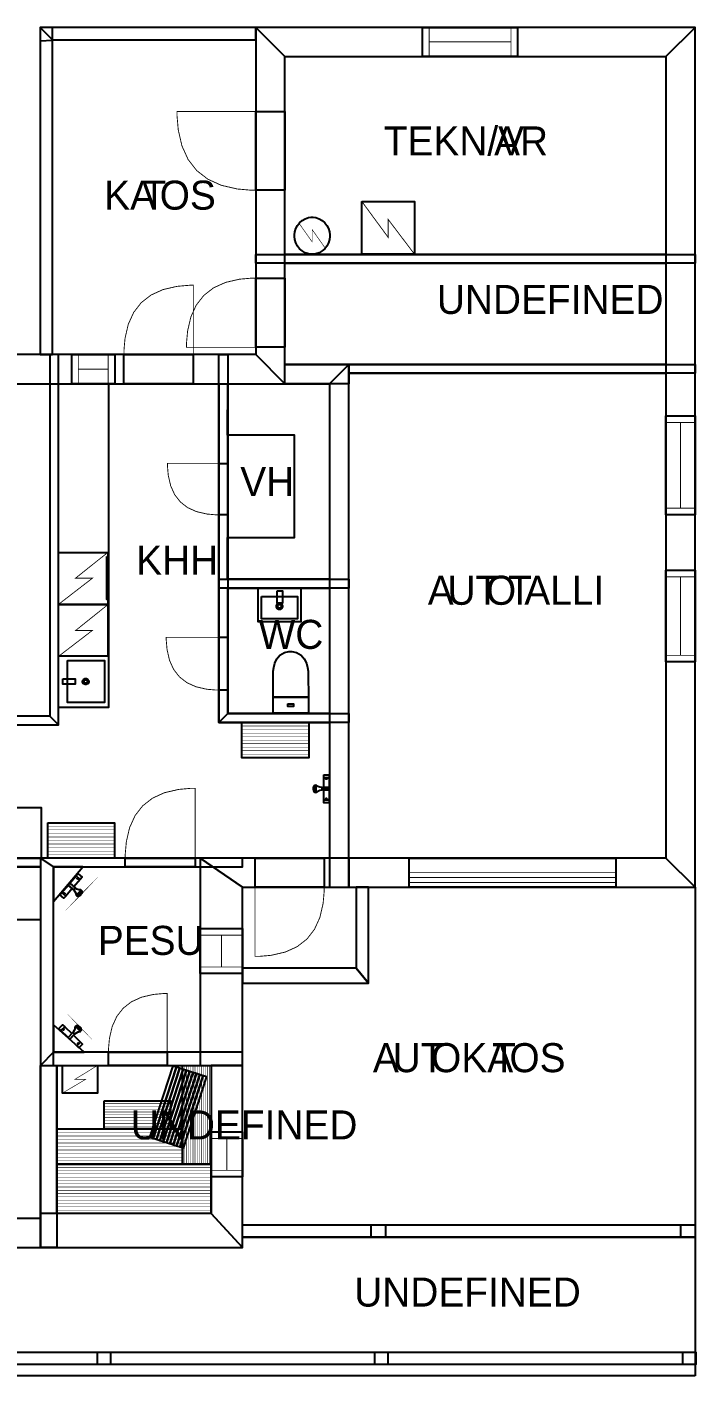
# Model space of a CAD drawing. Extents: x 0.7 to 22.1, y 0 to 16.
# Drawn here: x 14.17 to 22.09, y 0.01 to 15.98 of the extents above; entities that cross this region are included whole.
import ezdxf

# ---------------------------------------------------------------- set-up
doc = ezdxf.new("R2010")
doc.units = 0
doc.layers.get('0').update_dxf_attribs({"linetype": 'CONTINUOUS'})

msp = doc.modelspace()

# ---------------------------------------------------------------- linework, layer by layer
at = {"color": 0}
for points, const_width in [([(16.8753, 15.9729), (14.3244, 15.9729), (14.4703, 15.8271), (16.8753, 15.8271), (16.8753, 15.9729)], 0.002083), ([(14.3244, 15.9729), (14.3244, 12.0999), (14.4703, 12.0999), (14.4703, 15.8271), (14.3244, 15.9729)], 0.002083), ([(22.0738, 15.9729), (16.8753, 15.9729), (17.219, 15.6292), (21.73, 15.6292), (22.0738, 15.9729)], 0.002083), ([(16.8753, 15.9729), (16.8753, 12.0999), (17.219, 11.7561), (17.219, 15.6292), (16.8753, 15.9729)], 0.002083), ([(18.8487, 15.9729), (19.9749, 15.9729), (19.9749, 15.6292), (18.8487, 15.6292), (18.8487, 15.9729)], 0.010417), ([(18.8487, 15.9729), (19.9749, 15.9729), (19.9749, 15.6292), (18.8487, 15.6292), (18.8487, 15.9729)], 0.010417), ([(22.0738, 5.79606), (22.0738, 15.9729), (21.73, 15.6292), (21.73, 6.13981), (22.0738, 5.79606)], 0.002083), ([(14.4703, 15.8271), (16.8753, 15.8271), (16.8753, 12.0999), (14.4703, 12.0999), (14.4703, 15.8271)], 0.002083), ([(16.8753, 14.0461), (16.8207, 14.0461), (16.6571, 14.0607), (16.4682, 14.1043), (16.3082, 14.1771), (16.1774, 14.2787), (16.0756, 14.4096), (16.0029, 14.5696), (15.9593, 14.7585), (15.9447, 14.9221), (15.9447, 14.9765), (16.8753, 14.9765), (16.8753, 14.0461)], 0.010417), ([(16.8753, 14.9765), (17.219, 14.9765), (17.219, 14.0461), (16.8753, 14.0461), (16.8753, 14.9765)], 0.010417), ([(16.8753, 14.9765), (17.219, 14.9765), (17.219, 14.0461), (16.8753, 14.0461), (16.8753, 14.9765)], 0.010417), ([(18.1303, 13.9125), (18.7553, 13.9125), (18.7553, 13.2874), (18.1303, 13.2874), (18.1303, 13.9125)], 0.010417), ([(17.3332, 13.5075), (17.3332, 13.5186), (17.3375, 13.5515), (17.3497, 13.5924), (17.369, 13.6295), (17.3947, 13.6617), (17.4257, 13.6884), (17.4614, 13.7085), (17.5008, 13.7212), (17.5325, 13.7256), (17.5432, 13.7256), (17.5538, 13.7256), (17.5854, 13.7212), (17.6249, 13.7085), (17.6606, 13.6884), (17.6917, 13.6617), (17.7172, 13.6295), (17.7367, 13.5924), (17.7489, 13.5515), (17.7532, 13.5186), (17.7532, 13.5075), (17.7532, 13.4966), (17.7489, 13.4636), (17.7367, 13.4227), (17.7172, 13.3856), (17.6917, 13.3533), (17.6606, 13.3267), (17.6249, 13.3066), (17.5854, 13.2939), (17.5538, 13.2894), (17.5432, 13.2894), (17.5325, 13.2894), (17.5008, 13.2939), (17.4614, 13.3066), (17.4257, 13.3267), (17.3947, 13.3533), (17.369, 13.3856), (17.3497, 13.4227), (17.3375, 13.4636), (17.3332, 13.4966), (17.3332, 13.5075)], 0.006999), ([(16.8753, 13.2858), (22.0738, 13.2858), (22.0738, 13.1816), (16.8753, 13.1816), (16.8753, 13.2858)], 0.002083), ([(16.8753, 13.0055), (16.8272, 13.0055), (16.6833, 12.9928), (16.5171, 12.9544), (16.3764, 12.8905), (16.2613, 12.8009), (16.1717, 12.6858), (16.1078, 12.5451), (16.0694, 12.3788), (16.0567, 12.235), (16.0567, 12.187), (16.8753, 12.187), (16.8753, 13.0055)], 0.010417), ([(16.8753, 13.0055), (17.219, 13.0055), (17.219, 12.187), (16.8753, 12.187), (16.8753, 13.0055)], 0.010417), ([(16.8753, 13.0055), (17.219, 13.0055), (17.219, 12.187), (16.8753, 12.187), (16.8753, 13.0055)], 0.010417), ([(15.3163, 12.0999), (15.3163, 12.148), (15.329, 12.2923), (15.3675, 12.4591), (15.4317, 12.6003), (15.5215, 12.7157), (15.6369, 12.8055), (15.7781, 12.8697), (15.9449, 12.9082), (16.0892, 12.921), (16.1374, 12.921), (16.1374, 12.0999), (15.3163, 12.0999)], 0.010417), ([(16.8753, 12.0999), (2.62696, 12.0999), (2.97071, 11.7561), (17.219, 11.7561), (16.8753, 12.0999)], 0.002083), ([(14.5422, 7.71636), (14.5422, 12.0999), (14.4381, 12.0999), (14.4381, 7.82053), (14.5422, 7.71636)], 0.002083), ([(14.6988, 12.0999), (15.2078, 12.0999), (15.2078, 11.7561), (14.6988, 11.7561), (14.6988, 12.0999)], 0.010417), ([(14.6988, 12.0999), (15.2078, 12.0999), (15.2078, 11.7561), (14.6988, 11.7561), (14.6988, 12.0999)], 0.010417), ([(15.3163, 12.0999), (16.1374, 12.0999), (16.1374, 11.7561), (15.3163, 11.7561), (15.3163, 12.0999)], 0.010417), ([(15.3163, 12.0999), (16.1374, 12.0999), (16.1374, 11.7561), (15.3163, 11.7561), (15.3163, 12.0999)], 0.010417), ([(16.441, 7.74718), (16.441, 12.0999), (16.5451, 12.0999), (16.5451, 7.85135), (16.441, 7.74718)], 0.002083), ([(17.219, 11.9816), (17.9776, 11.9816), (17.9776, 11.7561), (17.219, 11.7561), (17.219, 11.9816)], 0.002083), ([(17.9776, 5.79606), (17.9776, 11.9816), (17.7485, 11.7561), (17.7485, 5.79606), (17.9776, 5.79606)], 0.002083), ([(17.9776, 11.9816), (22.0738, 11.9816), (22.0738, 11.8792), (17.9776, 11.8792), (17.9776, 11.9816)], 0.002083), ([(14.5429, 11.7562), (14.5429, 7.92524), (15.1322, 7.92524), (15.1322, 11.7562), (14.5429, 11.7562)], 0.010417), ([(17.7485, 11.7562), (17.7485, 9.4414), (16.541, 9.4414), (16.541, 9.93565), (17.3361, 9.93565), (17.3361, 11.1461), (16.5432, 11.1461), (16.5451, 11.7526), (17.7485, 11.7562)], 0.010417), ([(21.73, 11.3758), (22.0738, 11.3758), (22.0738, 10.2054), (21.73, 10.2054), (21.73, 11.3758)], 0.010417), ([(21.73, 11.3758), (22.0738, 11.3758), (22.0738, 10.2054), (21.73, 10.2054), (21.73, 11.3758)], 0.010417), ([(16.441, 10.2038), (16.4051, 10.2038), (16.2981, 10.2133), (16.1743, 10.2419), (16.0696, 10.2895), (15.9839, 10.3561), (15.9172, 10.4418), (15.8696, 10.5466), (15.841, 10.6704), (15.8315, 10.7775), (15.8315, 10.8132), (16.441, 10.8132), (16.441, 10.2038)], 0.010417), ([(16.441, 10.8132), (16.5451, 10.8132), (16.5451, 10.2038), (16.441, 10.2038), (16.441, 10.8132)], 0.010417), ([(16.441, 10.8132), (16.5451, 10.8132), (16.5451, 10.2038), (16.441, 10.2038), (16.441, 10.8132)], 0.010417), ([(14.5412, 9.75814), (14.5412, 9.14214), (15.1274, 9.14214), (15.1274, 9.75814), (14.5412, 9.75814)], 0.010267), ([(15.1157, 9.70888), (15.1157, 9.20171), (15.1322, 9.20171), (15.1322, 9.70888), (15.1157, 9.70888)], 0.010267), ([(16.441, 9.44135), (17.9776, 9.44135), (17.9776, 9.33718), (16.441, 9.33718), (16.441, 9.44135)], 0.002083), ([(21.73, 9.54937), (22.0738, 9.54937), (22.0738, 8.46251), (21.73, 8.46251), (21.73, 9.54937)], 0.010417), ([(21.73, 9.54937), (22.0738, 9.54937), (22.0738, 8.46251), (21.73, 8.46251), (21.73, 9.54937)], 0.010417), ([(16.9026, 9.33637), (17.4107, 9.33637), (17.4107, 8.93554), (16.9026, 8.93554), (16.9026, 9.33637)], 0.010417), ([(17.1312, 9.30296), (17.1937, 9.30296), (17.1937, 9.15712), (17.1312, 9.15712), (17.1312, 9.30296)], 0.010417), ([(14.5429, 9.14214), (14.5429, 8.52924), (15.1276, 8.52924), (15.1276, 9.14214), (14.5429, 9.14214)], 0.010216), ([(16.945, 9.23535), (17.3683, 9.23535), (17.3683, 8.97097), (16.945, 8.97097), (16.945, 9.23535)], 0.010417), ([(17.1932, 9.12125), (17.1932, 9.11486), (17.1825, 9.09549), (17.1631, 9.08479), (17.1567, 9.08479), (17.1503, 9.08479), (17.1308, 9.09549), (17.1203, 9.11486), (17.1203, 9.12125), (17.1203, 9.12771), (17.1308, 9.14708), (17.1503, 9.15771), (17.1567, 9.15771), (17.1631, 9.15771), (17.1825, 9.14708), (17.1932, 9.12771), (17.1932, 9.12125)], 0.008333), ([(17.1775, 9.12125), (17.1775, 9.11762), (17.1714, 9.10656), (17.1603, 9.10042), (17.1567, 9.10042), (17.1531, 9.10042), (17.1419, 9.10656), (17.1358, 9.11762), (17.1358, 9.12125), (17.1358, 9.12494), (17.1419, 9.13601), (17.1531, 9.14208), (17.1567, 9.14208), (17.1603, 9.14208), (17.1714, 9.13601), (17.1775, 9.12494), (17.1775, 9.12125)], 0.008333), ([(16.441, 8.12999), (16.4043, 8.12999), (16.2946, 8.13976), (16.1679, 8.169), (16.0606, 8.21778), (15.9729, 8.28603), (15.9046, 8.37381), (15.8558, 8.48107), (15.8267, 8.60781), (15.8169, 8.7175), (15.8169, 8.75407), (16.441, 8.75407), (16.441, 8.12999)], 0.010417), ([(16.441, 8.75407), (16.5451, 8.75407), (16.5451, 8.12999), (16.441, 8.12999), (16.441, 8.75407)], 0.010417), ([(16.441, 8.75407), (16.5451, 8.75407), (16.5451, 8.12999), (16.441, 8.12999), (16.441, 8.75407)], 0.010417), ([(14.6468, 8.47944), (14.6468, 7.98204), (15.0862, 7.98204), (15.0862, 8.47944), (14.6468, 8.47944)], 0.010417), ([(17.0817, 8.31213), (17.0817, 8.31213), (17.0815, 8.32389), (17.0832, 8.35488), (17.0893, 8.39871), (17.1028, 8.44889), (17.1262, 8.49914), (17.1628, 8.54297), (17.2149, 8.57394), (17.2679, 8.58567), (17.2857, 8.58567), (17.3039, 8.58567), (17.3587, 8.57394), (17.4129, 8.54297), (17.4507, 8.49914), (17.4751, 8.44889), (17.489, 8.39871), (17.4956, 8.35488), (17.4972, 8.32389), (17.4972, 8.31213), (17.4972, 8.31213), (17.4983, 8.04383), (17.0817, 8.04383), (17.0817, 8.31213)], 0.010417), ([(14.5951, 8.2634), (14.5951, 8.2009), (14.741, 8.2009), (14.741, 8.2634), (14.5951, 8.2634)], 0.010417), ([(14.8639, 8.26725), (14.8703, 8.26725), (14.8897, 8.25662), (14.9004, 8.23725), (14.9004, 8.23079), (14.9004, 8.22439), (14.8897, 8.20503), (14.8703, 8.19433), (14.8639, 8.19433), (14.8575, 8.19433), (14.8381, 8.20503), (14.8275, 8.22439), (14.8275, 8.23079), (14.8275, 8.23725), (14.8381, 8.25662), (14.8575, 8.26725), (14.8639, 8.26725)], 0.008333), ([(14.8639, 8.25163), (14.8675, 8.25163), (14.8786, 8.24556), (14.8847, 8.23449), (14.8847, 8.23079), (14.8847, 8.22715), (14.8786, 8.2161), (14.8675, 8.20996), (14.8639, 8.20996), (14.8603, 8.20996), (14.8492, 8.2161), (14.8431, 8.22715), (14.8431, 8.23079), (14.8431, 8.23449), (14.8492, 8.24556), (14.8603, 8.25163), (14.8639, 8.25163)], 0.008333), ([(17.0817, 8.04383), (17.4982, 8.04383), (17.4982, 7.8565), (17.0817, 7.8565), (17.0817, 8.04383)], 0.010417), ([(17.9776, 7.74718), (16.441, 7.74718), (16.5451, 7.85135), (17.9776, 7.85135), (17.9776, 7.74718)], 0.002083), ([(17.2568, 7.96593), (17.3231, 7.96593), (17.3231, 7.9344), (17.2568, 7.9344), (17.2568, 7.96593)], 0.010417), ([(8.3571, 7.71636), (14.5422, 7.71636), (14.4381, 7.82053), (8.46126, 7.82053), (8.3571, 7.71636)], 0.002083), ([(16.7131, 7.74599), (17.5035, 7.74599), (17.5035, 7.32932), (16.7131, 7.32932), (16.7131, 7.74599)], 0.010417), ([(17.6799, 7.12554), (17.6799, 7.09218), (17.7433, 7.09218), (17.7433, 7.12554), (17.6799, 7.12554)], 0.010417), ([(17.6799, 7.09218), (17.6799, 6.97553), (17.7433, 6.97553), (17.7433, 7.09218), (17.6799, 7.09218)], 0.010417), ([(17.7111, 7.09218), (17.7122, 7.08897), (17.7161, 7.07932), (17.7172, 7.07656), (17.7172, 7.07656), (17.7158, 7.07656), (17.7115, 7.07656), (17.7072, 7.07656), (17.7058, 7.07656), (17.7058, 7.07656), (17.7065, 7.07894), (17.7099, 7.08892), (17.7111, 7.09218)], 0.010417), ([(15.3317, 6.13981), (15.3317, 6.18832), (15.3446, 6.33371), (15.3833, 6.50174), (15.4479, 6.64388), (15.5385, 6.76019), (15.6547, 6.85069), (15.7969, 6.91531), (15.965, 6.95404), (16.1104, 6.96696), (16.1589, 6.96696), (16.1589, 6.13981), (15.3317, 6.13981)], 0.010417), ([(17.7433, 6.97553), (17.7433, 6.94738), (17.66, 6.94738), (17.66, 6.95443), (17.66, 6.97026), (17.66, 6.97553), (17.6808, 6.97553), (17.7276, 6.97553), (17.7433, 6.97553)], 0.010417), ([(17.6799, 6.94738), (17.6799, 6.83074), (17.7433, 6.83074), (17.7433, 6.94738), (17.6799, 6.94738)], 0.010417), ([(13.7626, 6.73796), (14.3372, 6.73796), (14.3372, 6.14094), (13.7626, 6.14094), (13.7626, 6.73796)], 0.010417), ([(17.6799, 6.83176), (17.6799, 6.79633), (17.7433, 6.79633), (17.7433, 6.83176), (17.6799, 6.83176)], 0.010417), ([(17.7111, 6.83176), (17.7122, 6.83501), (17.7161, 6.84467), (17.7172, 6.84739), (17.7172, 6.84739), (17.7158, 6.84739), (17.7115, 6.84739), (17.7072, 6.84739), (17.7058, 6.84739), (17.7058, 6.84739), (17.7065, 6.84506), (17.7099, 6.83507), (17.7111, 6.83176)], 0.010417), ([(14.4139, 6.55761), (15.2043, 6.55761), (15.2043, 6.14094), (14.4139, 6.14094), (14.4139, 6.55761)], 0.010417), ([(11.5814, 6.13981), (14.3279, 6.13981), (14.3279, 6.03564), (11.5814, 6.03564), (11.5814, 6.13981)], 0.002083), ([(16.7211, 6.13981), (14.3279, 6.13981), (14.4842, 6.03564), (16.7211, 6.03564), (16.7211, 6.13981)], 0.002083), ([(14.3279, 6.13981), (14.3279, 3.68668), (14.4842, 3.68668), (14.4842, 6.03564), (14.3279, 6.13981)], 0.002083), ([(15.3317, 6.13981), (16.1589, 6.13981), (16.1589, 6.03564), (15.3317, 6.03564), (15.3317, 6.13981)], 0.010417), ([(15.3317, 6.13981), (16.1589, 6.13981), (16.1589, 6.03564), (15.3317, 6.03564), (15.3317, 6.13981)], 0.010417), ([(16.7211, 5.79606), (17.9776, 5.79606), (17.9776, 6.13981), (16.2201, 6.13981), (16.7211, 5.79606)], 0.002083), ([(16.7211, 3.68668), (16.7211, 5.79606), (16.2201, 6.13981), (16.2201, 3.68668), (16.7211, 3.68668)], 0.002083), ([(16.8674, 6.13981), (17.6858, 6.13981), (17.6858, 5.79606), (16.8674, 5.79606), (16.8674, 6.13981)], 0.010417), ([(16.8674, 6.13981), (17.6858, 6.13981), (17.6858, 5.79606), (16.8674, 5.79606), (16.8674, 6.13981)], 0.010417), ([(17.9776, 5.79606), (22.0738, 5.79606), (21.73, 6.13981), (17.9776, 6.13981), (17.9776, 5.79606)], 0.002083), ([(18.6899, 6.13981), (21.1358, 6.13981), (21.1358, 5.79606), (18.6899, 5.79606), (18.6899, 6.13981)], 0.010417), ([(18.6899, 6.13981), (21.1358, 6.13981), (21.1358, 5.79606), (18.6899, 5.79606), (18.6899, 6.13981)], 0.010417), ([(13.7375, 6.03564), (14.3279, 6.03564), (14.3279, 5.41064), (13.7375, 5.41064), (13.7375, 6.03564)], 0.010417), ([(14.6753, 5.8425), (14.7518, 5.93056), (14.7999, 5.88889), (14.7232, 5.80083), (14.6753, 5.8425)], 0.010417), ([(14.7511, 5.92974), (14.7744, 5.95649), (14.8224, 5.91482), (14.7992, 5.88808), (14.7511, 5.92974)], 0.010417), ([(14.7756, 5.90858), (14.7725, 5.90701), (14.7632, 5.90224), (14.7606, 5.90088), (14.7606, 5.90088), (14.7617, 5.89996), (14.7649, 5.89714), (14.7681, 5.89437), (14.7692, 5.89339), (14.7692, 5.89339), (14.7703, 5.89561), (14.7742, 5.90533), (14.7756, 5.90858)], 0.010417), ([(14.5803, 5.73324), (14.6568, 5.82129), (14.7049, 5.77957), (14.6282, 5.69151), (14.5803, 5.73324)], 0.010417), ([(14.6568, 5.82129), (14.6753, 5.8425), (14.7382, 5.78782), (14.7367, 5.78608), (14.7213, 5.76839), (14.7197, 5.7666), (14.7146, 5.77106), (14.6621, 5.81668), (14.6568, 5.82129)], 0.010417), ([(17.6858, 5.79606), (17.6858, 5.74815), (17.6731, 5.60428), (17.6347, 5.43804), (17.5707, 5.29736), (17.4811, 5.18224), (17.3661, 5.09272), (17.2254, 5.02875), (17.0592, 4.9904), (16.9153, 4.9776), (16.8674, 4.9776), (16.8674, 5.79606), (17.6858, 5.79606)], 0.010417), ([(18.2093, 4.66211), (18.2093, 5.79606), (18.0635, 5.79606), (18.0635, 4.83751), (18.2093, 4.66211)], 0.002083), ([(14.5585, 5.70806), (14.5803, 5.73324), (14.6282, 5.69151), (14.6064, 5.6664), (14.5585, 5.70806)], 0.010417), ([(14.6047, 5.71203), (14.6058, 5.71528), (14.6093, 5.7251), (14.6101, 5.72792), (14.6101, 5.72792), (14.6113, 5.727), (14.6146, 5.72418), (14.6178, 5.7214), (14.6189, 5.72043), (14.6189, 5.72043), (14.6168, 5.71907), (14.6076, 5.71376), (14.6047, 5.71203)], 0.010417), ([(16.2201, 5.30751), (16.7211, 5.30751), (16.7211, 4.77458), (16.2201, 4.77458), (16.2201, 5.30751)], 0.010417), ([(16.2201, 5.30751), (16.7211, 5.30751), (16.7211, 4.77458), (16.2201, 4.77458), (16.2201, 5.30751)], 0.010417), ([(16.7211, 4.66211), (18.2093, 4.66211), (18.0635, 4.83751), (16.7211, 4.83751), (16.7211, 4.66211)], 0.002083), ([(15.1338, 3.84293), (15.1338, 3.88368), (15.1446, 4.00592), (15.1771, 4.14708), (15.2315, 4.2666), (15.3075, 4.36436), (15.4053, 4.44038), (15.5249, 4.49474), (15.666, 4.52729), (15.7882, 4.53814), (15.8289, 4.53814), (15.8289, 3.84293), (15.1338, 3.84293)], 0.010417), ([(14.5717, 4.09814), (14.5461, 4.12278), (14.5903, 4.16846), (14.6158, 4.14388), (14.5717, 4.09814)], 0.010417), ([(14.6547, 4.01785), (14.5708, 4.0989), (14.615, 4.14458), (14.6989, 4.06353), (14.6547, 4.01785)], 0.010417), ([(14.594, 4.12136), (14.5956, 4.11828), (14.5997, 4.10878), (14.601, 4.10601), (14.601, 4.10601), (14.6019, 4.10704), (14.6049, 4.11014), (14.6079, 4.11322), (14.6089, 4.11426), (14.6089, 4.11426), (14.6068, 4.11544), (14.5972, 4.11996), (14.594, 4.12136)], 0.010417), ([(14.675, 3.99826), (14.6547, 4.01785), (14.7126, 4.07775), (14.7143, 4.07611), (14.7313, 4.05983), (14.7329, 4.05821), (14.7282, 4.05339), (14.6799, 4.00336), (14.675, 3.99826)], 0.010417), ([(14.7589, 3.91726), (14.675, 3.99826), (14.7192, 4.044), (14.8031, 3.96294), (14.7589, 3.91726)], 0.010417), ([(14.3279, 3.68668), (16.7211, 3.68668), (16.7211, 3.84293), (14.4842, 3.84293), (14.3279, 3.68668)], 0.002083), ([(14.7829, 3.8941), (14.7589, 3.91726), (14.8031, 3.96294), (14.8271, 3.93978), (14.7829, 3.8941)], 0.010417), ([(14.7814, 3.94049), (14.7782, 3.94185), (14.7686, 3.94581), (14.7658, 3.94683), (14.7658, 3.94683), (14.7668, 3.94786), (14.7697, 3.95096), (14.7728, 3.95404), (14.7737, 3.95508), (14.7737, 3.95508), (14.775, 3.95301), (14.7797, 3.94363), (14.7814, 3.94049)], 0.010417), ([(15.1338, 3.84293), (15.8289, 3.84293), (15.8289, 3.68668), (15.1338, 3.68668), (15.1338, 3.84293)], 0.010417), ([(15.1338, 3.84293), (15.8289, 3.84293), (15.8289, 3.68668), (15.1338, 3.68668), (15.1338, 3.84293)], 0.010417), ([(14.3279, 3.68668), (14.5224, 3.68668), (14.5224, 1.53043), (14.3279, 1.53043), (14.3279, 3.68668)], 0.002083), ([(14.589, 3.68653), (15.0039, 3.68653), (15.0039, 3.359), (14.589, 3.359), (14.589, 3.68653)], 0.006914), ([(16.2936, 3.55419), (16.0181, 2.706), (15.6218, 2.83475), (15.8974, 3.68294), (16.2936, 3.55419)], 0.010417), ([(16.0094, 3.68739), (16.0094, 2.51915), (16.3487, 2.51915), (16.3487, 3.68739), (16.0094, 3.68739)], 0.010417), ([(16.7211, 1.53043), (16.7211, 3.68668), (16.3487, 3.68668), (16.3487, 1.93625), (16.7211, 1.53043)], 0.002083), ([(15.0839, 3.26828), (15.8686, 3.26828), (15.8686, 2.9356), (15.0839, 2.9356), (15.0839, 3.26828)], 0.010417), ([(14.5224, 2.9356), (16.01, 2.9356), (16.01, 2.51893), (14.5224, 2.51893), (14.5224, 2.9356)], 0.010417), ([(16.3487, 2.90126), (16.7211, 2.90126), (16.7211, 2.36719), (16.3487, 2.36719), (16.3487, 2.90126)], 0.010417), ([(16.3487, 2.90126), (16.7211, 2.90126), (16.7211, 2.36719), (16.3487, 2.36719), (16.3487, 2.90126)], 0.010417), ([(14.5224, 2.51997), (16.3447, 2.51997), (16.3447, 1.93619), (14.5224, 1.93619), (14.5224, 2.51997)], 0.010417), ([(14.3279, 1.53043), (16.7211, 1.53043), (16.3487, 1.93625), (14.3279, 1.93625), (14.3279, 1.53043)], 0.002083), ([(8.53228, 1.53043), (14.3279, 1.53043), (14.3279, 1.87418), (8.38769, 1.87418), (8.53228, 1.53043)], 0.002083), ([(16.7211, 1.80138), (22.0739, 1.80138), (22.0739, 1.65554), (16.7211, 1.65554), (16.7211, 1.80138)], 0.002083), ([(7.48096, 0.29324), (22.0844, 0.29324), (22.0844, 0.147407), (7.48096, 0.147407), (7.48096, 0.29324)], 0.002083)]:
    msp.add_lwpolyline(points, close=True, dxfattribs=dict(at, const_width=const_width))
for points in [[(14.4703, 15.8214), (14.4703, 15.9731), (14.3244, 15.9672), (14.3244, 15.8158), (14.4703, 15.8214)], [(22.0738, 15.9729), (16.8753, 15.9729), (17.219, 15.6292), (21.73, 15.6292), (22.0738, 15.9729)], [(16.8753, 15.9729), (16.8753, 12.0999), (17.219, 11.7561), (17.219, 15.6292), (16.8753, 15.9729)], [(22.0738, 5.79606), (22.0738, 15.9729), (21.73, 15.6292), (21.73, 6.13981), (22.0738, 5.79606)], [(16.8753, 13.2858), (22.0738, 13.2858), (22.0738, 13.1816), (16.8753, 13.1816), (16.8753, 13.2858)], [(16.8753, 12.0999), (2.62696, 12.0999), (2.97071, 11.7561), (17.219, 11.7561), (16.8753, 12.0999)], [(14.5422, 7.71636), (14.5422, 12.0999), (14.4381, 12.0999), (14.4381, 7.82053), (14.5422, 7.71636)], [(16.441, 7.74718), (16.441, 12.0999), (16.5451, 12.0999), (16.5451, 7.85135), (16.441, 7.74718)], [(17.219, 11.9816), (17.9776, 11.9816), (17.9776, 11.7561), (17.219, 11.7561), (17.219, 11.9816)], [(17.9776, 5.79606), (17.9776, 11.9816), (17.7485, 11.7561), (17.7485, 5.79606), (17.9776, 5.79606)], [(17.9776, 11.9816), (22.0738, 11.9816), (22.0738, 11.8792), (17.9776, 11.8792), (17.9776, 11.9816)], [(16.441, 9.44135), (17.9776, 9.44135), (17.9776, 9.33718), (16.441, 9.33718), (16.441, 9.44135)], [(17.9776, 7.74718), (16.441, 7.74718), (16.5451, 7.85135), (17.9776, 7.85135), (17.9776, 7.74718)], [(8.3571, 7.71636), (14.5422, 7.71636), (14.4381, 7.82053), (8.46126, 7.82053), (8.3571, 7.71636)], [(11.5814, 6.13981), (14.3279, 6.13981), (14.3279, 6.03564), (11.5814, 6.03564), (11.5814, 6.13981)], [(16.7211, 6.13981), (14.3279, 6.13981), (14.4842, 6.03564), (16.7211, 6.03564), (16.7211, 6.13981)], [(14.3279, 6.13981), (14.3279, 3.68668), (14.4842, 3.68668), (14.4842, 6.03564), (14.3279, 6.13981)], [(16.7211, 5.79606), (17.9776, 5.79606), (17.9776, 6.13981), (16.2201, 6.13981), (16.7211, 5.79606)], [(16.7211, 3.68668), (16.7211, 5.79606), (16.2201, 6.13981), (16.2201, 3.68668), (16.7211, 3.68668)], [(17.9776, 5.79606), (22.0738, 5.79606), (21.73, 6.13981), (17.9776, 6.13981), (17.9776, 5.79606)], [(14.4842, 6.03564), (14.4842, 5.62918), (14.8282, 6.03917), (14.4842, 6.03564)], [(14.4842, 3.84293), (14.8472, 3.84293), (14.4846, 4.16732), (14.4842, 3.84293)], [(14.3279, 3.68668), (16.7211, 3.68668), (16.7211, 3.84293), (14.4842, 3.84293), (14.3279, 3.68668)], [(14.3279, 3.68668), (14.5224, 3.68668), (14.5224, 1.53043), (14.3279, 1.53043), (14.3279, 3.68668)], [(16.7211, 1.53043), (16.7211, 3.68668), (16.3487, 3.68668), (16.3487, 1.93625), (16.7211, 1.53043)], [(14.3279, 1.53043), (16.7211, 1.53043), (16.3487, 1.93625), (14.3279, 1.93625), (14.3279, 1.53043)], [(8.53228, 1.53043), (14.3279, 1.53043), (14.3279, 1.87418), (8.38769, 1.87418), (8.53228, 1.53043)], [(18.2403, 1.80126), (18.4094, 1.80126), (18.4094, 1.65543), (18.2403, 1.65543), (18.2403, 1.80126)], [(21.9046, 1.80138), (22.0739, 1.80138), (22.0739, 1.65554), (21.9046, 1.65554), (21.9046, 1.80138)], [(15.0038, 0.29324), (15.1569, 0.29324), (15.1569, 0.147407), (15.0038, 0.147407), (15.0038, 0.29324)], [(18.2862, 0.29324), (18.4394, 0.29324), (18.4394, 0.147407), (18.2862, 0.147407), (18.2862, 0.29324)], [(21.9314, 0.29324), (22.0844, 0.29324), (22.0844, 0.147407), (21.9314, 0.147407), (21.9314, 0.29324)]]:
    msp.add_lwpolyline(points, close=True, dxfattribs=at)
at = {"color": 7}
for points in [[(16.8753, 15.9729), (14.3244, 15.9729), (14.4703, 15.8271), (16.8753, 15.8271), (16.8753, 15.9729)], [(14.3244, 15.9729), (14.3244, 12.0999), (14.4703, 12.0999), (14.4703, 15.8271), (14.3244, 15.9729)], [(18.8487, 15.9729), (19.9749, 15.9729), (19.9749, 15.6292), (18.8487, 15.6292), (18.8487, 15.9729)], [(18.8487, 15.9729), (19.9749, 15.9729), (19.9749, 15.6292), (18.8487, 15.6292), (18.8487, 15.9729)], [(14.4703, 15.8271), (16.8753, 15.8271), (16.8753, 12.0999), (14.4703, 12.0999), (14.4703, 15.8271)], [(17.219, 15.6292), (21.73, 15.6292), (21.73, 13.2858), (17.219, 13.2858), (17.219, 15.6292)], [(16.8753, 14.9765), (17.219, 14.9765), (17.219, 14.0461), (16.8753, 14.0461), (16.8753, 14.9765)], [(16.8753, 14.9765), (17.219, 14.9765), (17.219, 14.0461), (16.8753, 14.0461), (16.8753, 14.9765)], [(18.1303, 13.9125), (18.7553, 13.9125), (18.7553, 13.2874), (18.1303, 13.2874), (18.1303, 13.9125)], [(17.3332, 13.5075), (17.3332, 13.5186), (17.3375, 13.5515), (17.3497, 13.5924), (17.369, 13.6295), (17.3947, 13.6617), (17.4257, 13.6884), (17.4614, 13.7085), (17.5008, 13.7212), (17.5325, 13.7256), (17.5432, 13.7256), (17.5538, 13.7256), (17.5854, 13.7212), (17.6249, 13.7085), (17.6606, 13.6884), (17.6917, 13.6617), (17.7172, 13.6295), (17.7367, 13.5924), (17.7489, 13.5515), (17.7532, 13.5186), (17.7532, 13.5075), (17.7532, 13.4966), (17.7489, 13.4636), (17.7367, 13.4227), (17.7172, 13.3856), (17.6917, 13.3533), (17.6606, 13.3267), (17.6249, 13.3066), (17.5854, 13.2939), (17.5538, 13.2894), (17.5432, 13.2894), (17.5325, 13.2894), (17.5008, 13.2939), (17.4614, 13.3066), (17.4257, 13.3267), (17.3947, 13.3533), (17.369, 13.3856), (17.3497, 13.4227), (17.3375, 13.4636), (17.3332, 13.4966), (17.3332, 13.5075)], [(17.219, 13.1816), (21.73, 13.1816), (21.73, 11.9816), (17.219, 11.9816), (17.219, 13.1816)], [(16.8753, 13.0055), (17.219, 13.0055), (17.219, 12.187), (16.8753, 12.187), (16.8753, 13.0055)], [(16.8753, 13.0055), (17.219, 13.0055), (17.219, 12.187), (16.8753, 12.187), (16.8753, 13.0055)], [(14.6988, 12.0999), (15.2078, 12.0999), (15.2078, 11.7561), (14.6988, 11.7561), (14.6988, 12.0999)], [(14.6988, 12.0999), (15.2078, 12.0999), (15.2078, 11.7561), (14.6988, 11.7561), (14.6988, 12.0999)], [(15.3163, 12.0999), (16.1374, 12.0999), (16.1374, 11.7561), (15.3163, 11.7561), (15.3163, 12.0999)], [(15.3163, 12.0999), (16.1374, 12.0999), (16.1374, 11.7561), (15.3163, 11.7561), (15.3163, 12.0999)], [(17.9776, 11.8792), (21.73, 11.8792), (21.73, 6.13981), (17.9776, 6.13981), (17.9776, 11.8792)], [(14.4381, 7.82053), (11.1599, 7.82053), (11.1599, 9.73529), (11.8391, 9.73529), (11.8391, 11.7561), (14.4381, 11.7561), (14.4381, 7.82053)], [(16.441, 7.74718), (17.7485, 7.74718), (17.7485, 6.13981), (13.188, 6.13981), (13.188, 7.71636), (14.5422, 7.71636), (14.5422, 11.7561), (16.441, 11.7561), (16.441, 7.74718)], [(14.5429, 11.7562), (15.1322, 11.7562), (15.1322, 7.92524), (14.5429, 7.92524), (14.5429, 11.7562)], [(17.7485, 11.7562), (17.7485, 9.4414), (16.541, 9.4414), (16.541, 9.93565), (17.3361, 9.93565), (17.3361, 11.1461), (16.5432, 11.1461), (16.5451, 11.7526), (17.7485, 11.7562)], [(16.5451, 11.7561), (17.7485, 11.7561), (17.7485, 9.44135), (16.5451, 9.44135), (16.5451, 11.7561)], [(21.73, 11.3758), (22.0738, 11.3758), (22.0738, 10.2054), (21.73, 10.2054), (21.73, 11.3758)], [(21.73, 11.3758), (22.0738, 11.3758), (22.0738, 10.2054), (21.73, 10.2054), (21.73, 11.3758)], [(16.441, 10.8132), (16.5451, 10.8132), (16.5451, 10.2038), (16.441, 10.2038), (16.441, 10.8132)], [(16.441, 10.8132), (16.5451, 10.8132), (16.5451, 10.2038), (16.441, 10.2038), (16.441, 10.8132)], [(14.5412, 9.75814), (15.1274, 9.75814), (15.1274, 9.14214), (14.5412, 9.14214), (14.5412, 9.75814)], [(15.1157, 9.70888), (15.1322, 9.70888), (15.1322, 9.20171), (15.1157, 9.20171), (15.1157, 9.70888)], [(21.73, 9.54937), (22.0738, 9.54937), (22.0738, 8.46251), (21.73, 8.46251), (21.73, 9.54937)], [(21.73, 9.54937), (22.0738, 9.54937), (22.0738, 8.46251), (21.73, 8.46251), (21.73, 9.54937)], [(16.5451, 9.33718), (17.7485, 9.33718), (17.7485, 7.85135), (16.5451, 7.85135), (16.5451, 9.33718)], [(16.9026, 9.33637), (17.4107, 9.33637), (17.4107, 8.93554), (16.9026, 8.93554), (16.9026, 9.33637)], [(17.1312, 9.30296), (17.1937, 9.30296), (17.1937, 9.15712), (17.1312, 9.15712), (17.1312, 9.30296)], [(14.5429, 9.14214), (15.1276, 9.14214), (15.1276, 8.52924), (14.5429, 8.52924), (14.5429, 9.14214)], [(16.945, 9.23535), (17.3683, 9.23535), (17.3683, 8.97097), (16.945, 8.97097), (16.945, 9.23535)], [(17.1932, 9.12125), (17.1932, 9.11486), (17.1825, 9.09549), (17.1631, 9.08479), (17.1567, 9.08479), (17.1503, 9.08479), (17.1308, 9.09549), (17.1203, 9.11486), (17.1203, 9.12125), (17.1203, 9.12771), (17.1308, 9.14708), (17.1503, 9.15771), (17.1567, 9.15771), (17.1631, 9.15771), (17.1825, 9.14708), (17.1932, 9.12771), (17.1932, 9.12125)], [(17.1775, 9.12125), (17.1775, 9.11762), (17.1714, 9.10656), (17.1603, 9.10042), (17.1567, 9.10042), (17.1531, 9.10042), (17.1419, 9.10656), (17.1358, 9.11762), (17.1358, 9.12125), (17.1358, 9.12494), (17.1419, 9.13601), (17.1531, 9.14208), (17.1567, 9.14208), (17.1603, 9.14208), (17.1714, 9.13601), (17.1775, 9.12494), (17.1775, 9.12125)], [(16.441, 8.75407), (16.5451, 8.75407), (16.5451, 8.12999), (16.441, 8.12999), (16.441, 8.75407)], [(16.441, 8.75407), (16.5451, 8.75407), (16.5451, 8.12999), (16.441, 8.12999), (16.441, 8.75407)], [(14.6468, 8.47944), (15.0862, 8.47944), (15.0862, 7.98204), (14.6468, 7.98204), (14.6468, 8.47944)], [(17.0817, 8.31213), (17.0817, 8.31213), (17.0815, 8.32389), (17.0832, 8.35488), (17.0893, 8.39871), (17.1028, 8.44889), (17.1262, 8.49914), (17.1628, 8.54297), (17.2149, 8.57394), (17.2679, 8.58567), (17.2857, 8.58567), (17.3039, 8.58567), (17.3587, 8.57394), (17.4129, 8.54297), (17.4507, 8.49914), (17.4751, 8.44889), (17.489, 8.39871), (17.4956, 8.35488), (17.4972, 8.32389), (17.4972, 8.31213), (17.4972, 8.31213), (17.4983, 8.04383), (17.0817, 8.04383), (17.0817, 8.31213)], [(14.5951, 8.2634), (14.741, 8.2634), (14.741, 8.2009), (14.5951, 8.2009), (14.5951, 8.2634)], [(14.8639, 8.26725), (14.8703, 8.26725), (14.8897, 8.25662), (14.9004, 8.23725), (14.9004, 8.23079), (14.9004, 8.22439), (14.8897, 8.20503), (14.8703, 8.19433), (14.8639, 8.19433), (14.8575, 8.19433), (14.8381, 8.20503), (14.8275, 8.22439), (14.8275, 8.23079), (14.8275, 8.23725), (14.8381, 8.25662), (14.8575, 8.26725), (14.8639, 8.26725)], [(14.8639, 8.25163), (14.8675, 8.25163), (14.8786, 8.24556), (14.8847, 8.23449), (14.8847, 8.23079), (14.8847, 8.22715), (14.8786, 8.2161), (14.8675, 8.20996), (14.8639, 8.20996), (14.8603, 8.20996), (14.8492, 8.2161), (14.8431, 8.22715), (14.8431, 8.23079), (14.8431, 8.23449), (14.8492, 8.24556), (14.8603, 8.25163), (14.8639, 8.25163)], [(17.0817, 8.04383), (17.4982, 8.04383), (17.4982, 7.8565), (17.0817, 7.8565), (17.0817, 8.04383)], [(17.2568, 7.96593), (17.3231, 7.96593), (17.3231, 7.9344), (17.2568, 7.9344), (17.2568, 7.96593)], [(16.7131, 7.74599), (17.5035, 7.74599), (17.5035, 7.32932), (16.7131, 7.32932), (16.7131, 7.74599)], [(17.6799, 7.12554), (17.7433, 7.12554), (17.7433, 7.09218), (17.6799, 7.09218), (17.6799, 7.12554)], [(17.6799, 7.09218), (17.7433, 7.09218), (17.7433, 6.97553), (17.6799, 6.97553), (17.6799, 7.09218)], [(17.7111, 7.09218), (17.7122, 7.08897), (17.7161, 7.07932), (17.7172, 7.07656), (17.7172, 7.07656), (17.7158, 7.07656), (17.7115, 7.07656), (17.7072, 7.07656), (17.7058, 7.07656), (17.7058, 7.07656), (17.7065, 7.07894), (17.7099, 7.08892), (17.7111, 7.09218)], [(17.66, 6.97553), (17.6536, 6.97553), (17.6347, 6.97922), (17.6124, 6.9891), (17.6079, 6.99219), (17.6064, 6.99328), (17.5918, 7.00342), (17.5903, 7.00364), (17.5874, 7.00418), (17.5707, 7.00006), (17.5579, 6.98335), (17.5568, 6.9776), (17.5565, 6.97629), (17.5558, 6.96479), (17.5558, 6.96094), (17.5558, 6.96197), (17.5558, 6.95785), (17.5565, 6.94661), (17.5568, 6.94532), (17.5579, 6.93961), (17.5707, 6.92296), (17.5874, 6.91878), (17.5903, 6.91928), (17.5918, 6.91954), (17.6064, 6.92969), (17.6079, 6.93072), (17.6124, 6.93386), (17.6347, 6.94379), (17.6536, 6.94738), (17.66, 6.94738)], [(17.5892, 7.00364), (17.5886, 7.00342), (17.5785, 6.99154), (17.5694, 6.96783), (17.5694, 6.9599), (17.5696, 6.95367), (17.5789, 6.93099), (17.5886, 6.91982), (17.5892, 6.91928)], [(17.7433, 6.97553), (17.7433, 6.94738), (17.66, 6.94738), (17.66, 6.95443), (17.66, 6.97026), (17.66, 6.97553), (17.6808, 6.97553), (17.7276, 6.97553), (17.7433, 6.97553)], [(17.6799, 6.94738), (17.7433, 6.94738), (17.7433, 6.83074), (17.6799, 6.83074), (17.6799, 6.94738)], [(13.7626, 6.73796), (14.3372, 6.73796), (14.3372, 6.14094), (13.7626, 6.14094), (13.7626, 6.73796)], [(17.6799, 6.83176), (17.7433, 6.83176), (17.7433, 6.79633), (17.6799, 6.79633), (17.6799, 6.83176)], [(17.7111, 6.83176), (17.7122, 6.83501), (17.7161, 6.84467), (17.7172, 6.84739), (17.7172, 6.84739), (17.7158, 6.84739), (17.7115, 6.84739), (17.7072, 6.84739), (17.7058, 6.84739), (17.7058, 6.84739), (17.7065, 6.84506), (17.7099, 6.83507), (17.7111, 6.83176)], [(14.4139, 6.55761), (15.2043, 6.55761), (15.2043, 6.14094), (14.4139, 6.14094), (14.4139, 6.55761)], [(15.3317, 6.13981), (16.1589, 6.13981), (16.1589, 6.03564), (15.3317, 6.03564), (15.3317, 6.13981)], [(15.3317, 6.13981), (16.1589, 6.13981), (16.1589, 6.03564), (15.3317, 6.03564), (15.3317, 6.13981)], [(16.8674, 6.13981), (17.6858, 6.13981), (17.6858, 5.79606), (16.8674, 5.79606), (16.8674, 6.13981)], [(16.8674, 6.13981), (17.6858, 6.13981), (17.6858, 5.79606), (16.8674, 5.79606), (16.8674, 6.13981)], [(18.6899, 6.13981), (21.1358, 6.13981), (21.1358, 5.79606), (18.6899, 5.79606), (18.6899, 6.13981)], [(18.6899, 6.13981), (21.1358, 6.13981), (21.1358, 5.79606), (18.6899, 5.79606), (18.6899, 6.13981)], [(11.6855, 6.03564), (14.3279, 6.03564), (14.3279, 1.87418), (11.6855, 1.87418), (11.6855, 6.03564)], [(13.7375, 6.03564), (14.3279, 6.03564), (14.3279, 5.41064), (13.7375, 5.41064), (13.7375, 6.03564)], [(14.4842, 6.03564), (16.2201, 6.03564), (16.2201, 3.84293), (14.4842, 3.84293), (14.4842, 6.03564)], [(14.6753, 5.8425), (14.7518, 5.93056), (14.7999, 5.88889), (14.7232, 5.80083), (14.6753, 5.8425)], [(14.7511, 5.92974), (14.7744, 5.95649), (14.8224, 5.91482), (14.7992, 5.88807), (14.7511, 5.92974)], [(14.7756, 5.90858), (14.7725, 5.90701), (14.7632, 5.90224), (14.7606, 5.90088), (14.7606, 5.90088), (14.7617, 5.89996), (14.7649, 5.89714), (14.7681, 5.89437), (14.7692, 5.89339), (14.7692, 5.89339), (14.7703, 5.89561), (14.7742, 5.90533), (14.7756, 5.90858)], [(14.5803, 5.73324), (14.6568, 5.82129), (14.7049, 5.77957), (14.6282, 5.69151), (14.5803, 5.73324)], [(14.6568, 5.82129), (14.6753, 5.8425), (14.7382, 5.78782), (14.7367, 5.78608), (14.7213, 5.76839), (14.7197, 5.7666), (14.7146, 5.77106), (14.6621, 5.81668), (14.6568, 5.82129)], [(14.7197, 5.7666), (14.7226, 5.76406), (14.7364, 5.74729), (14.7468, 5.7251), (14.7481, 5.71983), (14.7486, 5.71804), (14.7529, 5.70085), (14.754, 5.6996), (14.7557, 5.69732), (14.771, 5.68961), (14.7917, 5.69374), (14.7961, 5.69738), (14.7972, 5.69819), (14.8074, 5.70871), (14.8079, 5.70925), (14.8072, 5.7085), (14.8078, 5.7091), (14.8167, 5.7206), (14.8174, 5.72174), (14.8203, 5.72678), (14.8215, 5.74783), (14.8118, 5.76183), (14.8093, 5.76329), (14.8079, 5.76417), (14.7903, 5.766), (14.7885, 5.76622), (14.7831, 5.76682), (14.7596, 5.77403), (14.7411, 5.78526), (14.7382, 5.78782)], [(14.7547, 5.69889), (14.7553, 5.69879), (14.76, 5.69894), (14.7707, 5.70107), (14.7843, 5.70714), (14.7954, 5.71556), (14.7983, 5.71892), (14.801, 5.72222), (14.8068, 5.73361), (14.8101, 5.74701), (14.8106, 5.75732), (14.8101, 5.76188), (14.8101, 5.76258)], [(22.0767, 1.65343), (16.7211, 1.65343), (16.7211, 5.79606), (22.0738, 5.79606), (22.0767, 1.65343)], [(18.2093, 4.66211), (18.2093, 5.79606), (18.0635, 5.79606), (18.0635, 4.83751), (18.2093, 4.66211)], [(14.5585, 5.70806), (14.5803, 5.73324), (14.6282, 5.69151), (14.6064, 5.66639), (14.5585, 5.70806)], [(14.6047, 5.71203), (14.6058, 5.71528), (14.6093, 5.7251), (14.6101, 5.72792), (14.6101, 5.72792), (14.6113, 5.727), (14.6146, 5.72418), (14.6178, 5.7214), (14.6189, 5.72043), (14.6189, 5.72043), (14.6168, 5.71907), (14.6076, 5.71376), (14.6047, 5.71203)], [(16.2201, 5.30751), (16.7211, 5.30751), (16.7211, 4.77458), (16.2201, 4.77458), (16.2201, 5.30751)], [(16.2201, 5.30751), (16.7211, 5.30751), (16.7211, 4.77458), (16.2201, 4.77458), (16.2201, 5.30751)], [(16.7211, 4.66211), (18.2093, 4.66211), (18.0635, 4.83751), (16.7211, 4.83751), (16.7211, 4.66211)], [(14.5717, 4.09814), (14.5461, 4.12278), (14.5903, 4.16846), (14.6158, 4.14388), (14.5717, 4.09814)], [(14.7329, 4.05821), (14.7356, 4.06104), (14.7531, 4.07389), (14.7757, 4.08311), (14.7811, 4.0841), (14.7829, 4.08453), (14.8004, 4.088), (14.8017, 4.08892), (14.804, 4.09065), (14.8125, 4.10542), (14.8094, 4.12625), (14.8061, 4.13097), (14.8053, 4.13206), (14.7954, 4.14274), (14.7949, 4.14328), (14.7956, 4.14258), (14.7949, 4.14312), (14.7839, 4.15267), (14.7828, 4.15338), (14.7779, 4.15663), (14.7569, 4.15896), (14.7425, 4.14996), (14.741, 4.14751), (14.74, 4.14621), (14.7372, 4.12869), (14.7368, 4.12679), (14.736, 4.12147), (14.7276, 4.09853), (14.7154, 4.08057), (14.7126, 4.07775)], [(14.6547, 4.01785), (14.5708, 4.0989), (14.615, 4.14458), (14.6989, 4.06353), (14.6547, 4.01785)], [(14.594, 4.12136), (14.5956, 4.11828), (14.5997, 4.10878), (14.601, 4.10601), (14.601, 4.10601), (14.6019, 4.10704), (14.6049, 4.11014), (14.6079, 4.11322), (14.6089, 4.11426), (14.6089, 4.11426), (14.6068, 4.11546), (14.5972, 4.11996), (14.594, 4.12136)], [(14.675, 3.99826), (14.6547, 4.01785), (14.7126, 4.07775), (14.7143, 4.07611), (14.7313, 4.05985), (14.7329, 4.05821), (14.7282, 4.05339), (14.6799, 4.00336), (14.675, 3.99826)], [(14.7589, 3.91726), (14.675, 3.99826), (14.7192, 4.044), (14.8031, 3.96294), (14.7589, 3.91726)], [(14.8024, 4.08963), (14.8025, 4.09022), (14.8026, 4.09494), (14.8011, 4.10574), (14.7957, 4.11968), (14.7878, 4.13118), (14.7846, 4.13428), (14.7815, 4.1371), (14.7704, 4.1435), (14.7572, 4.14757), (14.7469, 4.14849), (14.7424, 4.14833), (14.7417, 4.14828)], [(14.7829, 3.8941), (14.7589, 3.91726), (14.8031, 3.96294), (14.8271, 3.93978), (14.7829, 3.8941)], [(14.7814, 3.94049), (14.7782, 3.94185), (14.7686, 3.94581), (14.7658, 3.94683), (14.7658, 3.94683), (14.7668, 3.94786), (14.7697, 3.95096), (14.7728, 3.95404), (14.7737, 3.95508), (14.7737, 3.95508), (14.775, 3.95301), (14.7797, 3.94363), (14.7814, 3.94049)], [(15.1338, 3.84293), (15.8289, 3.84293), (15.8289, 3.68668), (15.1338, 3.68668), (15.1338, 3.84293)], [(15.1338, 3.84293), (15.8289, 3.84293), (15.8289, 3.68668), (15.1338, 3.68668), (15.1338, 3.84293)], [(14.5224, 3.68668), (16.3487, 3.68668), (16.3487, 1.93625), (14.5224, 1.93625), (14.5224, 3.68668)], [(14.589, 3.68653), (15.0039, 3.68653), (15.0039, 3.359), (14.589, 3.359), (14.589, 3.68653)], [(16.2936, 3.55419), (16.0181, 2.706), (15.6218, 2.83475), (15.8974, 3.68294), (16.2936, 3.55419)], [(16.0094, 3.68739), (16.3487, 3.68739), (16.3487, 2.51915), (16.0094, 2.51915), (16.0094, 3.68739)], [(15.9369, 3.67003), (15.6615, 2.82194)], [(15.9767, 3.65717), (15.7011, 2.80903)], [(16.0163, 3.64432), (15.7407, 2.79617)], [(16.056, 3.6314), (15.7804, 2.78331)], [(16.0956, 3.61854), (15.82, 2.77046)], [(16.1351, 3.60568), (15.8596, 2.75754)], [(16.1749, 3.59283), (15.8993, 2.74468)], [(16.2144, 3.57992), (15.9389, 2.73182)], [(16.254, 3.56706), (15.9785, 2.71892)], [(15.0839, 3.26828), (15.8686, 3.26828), (15.8686, 2.9356), (15.0839, 2.9356), (15.0839, 3.26828)], [(14.5224, 2.9356), (16.01, 2.9356), (16.01, 2.51893), (14.5224, 2.51893), (14.5224, 2.9356)], [(16.3487, 2.90126), (16.7211, 2.90126), (16.7211, 2.36719), (16.3487, 2.36719), (16.3487, 2.90126)], [(16.3487, 2.90126), (16.7211, 2.90126), (16.7211, 2.36719), (16.3487, 2.36719), (16.3487, 2.90126)], [(14.5224, 2.51997), (16.3447, 2.51997), (16.3447, 1.93619), (14.5224, 1.93619), (14.5224, 2.51997)], [(16.7211, 1.80138), (22.0739, 1.80138), (22.0739, 1.65554), (16.7211, 1.65554), (16.7211, 1.80138)], [(22.0767, 0.011881), (7.37115, 0.011881), (7.37115, 0.491374), (7.51574, 0.491374), (8.53228, 1.53043), (16.7211, 1.53043), (16.7211, 1.65343), (22.0767, 1.65343), (22.0767, 0.011881)], [(7.48096, 0.29324), (22.0844, 0.29324), (22.0844, 0.147407), (7.48096, 0.147407), (7.48096, 0.29324)]]:
    msp.add_lwpolyline(points, close=True, dxfattribs=at)
at = {"color": 0}
for points, const_width in [([(18.9269, 15.9729), (18.9269, 15.6292)], 0.010417), ([(19.8968, 15.9729), (19.8968, 15.6292)], 0.010417), ([(19.8968, 15.8011), (18.9269, 15.8011)], 0.010417), ([(18.7553, 13.2874), (18.4418, 13.702), (18.4418, 13.4895), (18.1314, 13.9125)], 0.010417), ([(17.6972, 13.3621), (17.5432, 13.5802), (17.5432, 13.4348), (17.3892, 13.6529)], 0.006999), ([(14.7769, 12.0999), (14.7769, 11.7562)], 0.010417), ([(15.1297, 12.0999), (15.1297, 11.7562)], 0.010417), ([(15.1297, 11.9281), (14.7769, 11.9281)], 0.010417), ([(22.0738, 11.2977), (21.73, 11.2977)], 0.010417), ([(21.9018, 10.2835), (21.9018, 11.2977)], 0.010417), ([(22.0738, 10.2835), (21.73, 10.2835)], 0.010417), ([(14.5461, 9.14729), (14.945, 9.45529), (14.7451, 9.45529), (15.1312, 9.76329)], 0.010267), ([(22.0738, 9.47125), (21.73, 9.47125)], 0.010417), ([(21.9018, 8.54064), (21.9018, 9.47125)], 0.010417), ([(14.5429, 8.52924), (14.9425, 8.83567), (14.7456, 8.83567), (15.1276, 9.14214)], 0.010216), ([(15.1218, 8.55681), (15.1218, 9.11458)], 0.010216), ([(22.0738, 8.54064), (21.73, 8.54064)], 0.010417), ([(17.66, 6.97553), (17.6536, 6.97553), (17.6347, 6.97922), (17.6124, 6.9891), (17.6079, 6.99219), (17.6064, 6.99328), (17.5918, 7.00342), (17.5903, 7.00364), (17.5874, 7.00418), (17.5707, 7.00006), (17.5579, 6.98335), (17.5568, 6.9776), (17.5565, 6.97629), (17.5558, 6.96479), (17.5558, 6.96094), (17.5558, 6.96197), (17.5558, 6.95785), (17.5565, 6.94661), (17.5568, 6.94532), (17.5579, 6.93961), (17.5707, 6.92296), (17.5874, 6.91878), (17.5903, 6.91928), (17.5918, 6.91954), (17.6064, 6.92969), (17.6079, 6.93072), (17.6124, 6.93386), (17.6347, 6.94379), (17.6536, 6.94738), (17.66, 6.94738)], 0.010417), ([(17.5892, 7.00364), (17.5886, 7.00342), (17.5785, 6.99154), (17.5694, 6.96783), (17.5694, 6.9599), (17.5696, 6.95367), (17.5789, 6.93099), (17.5886, 6.91982), (17.5892, 6.91928)], 0.010417), ([(18.6899, 6.13981), (18.6899, 5.79606)], 0.010417), ([(21.1358, 6.13981), (21.1358, 5.79606)], 0.010417), ([(14.7197, 5.7666), (14.7226, 5.76406), (14.7364, 5.74729), (14.7468, 5.7251), (14.7481, 5.71983), (14.7486, 5.71804), (14.7529, 5.70085), (14.754, 5.6996), (14.7557, 5.69732), (14.771, 5.68961), (14.7917, 5.69374), (14.7961, 5.69738), (14.7972, 5.69819), (14.8074, 5.70871), (14.8079, 5.70925), (14.8072, 5.7085), (14.8078, 5.7091), (14.8167, 5.7206), (14.8174, 5.72174), (14.8203, 5.72678), (14.8215, 5.74783), (14.8118, 5.76183), (14.8093, 5.76329), (14.8079, 5.76417), (14.7903, 5.766), (14.7885, 5.76622), (14.7831, 5.76682), (14.7596, 5.77403), (14.7411, 5.78526), (14.7382, 5.78782)], 0.010417), ([(18.6899, 5.96793), (21.1358, 5.96793)], 0.010417), ([(18.6899, 5.91064), (21.1358, 5.91064)], 0.010417), ([(14.7547, 5.69889), (14.7553, 5.69879), (14.76, 5.69894), (14.7707, 5.70107), (14.7843, 5.70714), (14.7954, 5.71556), (14.7983, 5.71892), (14.801, 5.72222), (14.8068, 5.73361), (14.8101, 5.74701), (14.8106, 5.75732), (14.8101, 5.76188), (14.8101, 5.76258)], 0.010417), ([(18.6899, 5.85335), (21.1358, 5.85335)], 0.010417), ([(16.7211, 5.22944), (16.22, 5.22944)], 0.010417), ([(16.4706, 4.85271), (16.4706, 5.22944)], 0.010417), ([(16.7211, 4.85271), (16.22, 4.85271)], 0.010417), ([(14.7329, 4.05821), (14.7356, 4.06104), (14.7531, 4.07389), (14.7757, 4.08311), (14.7811, 4.0841), (14.7829, 4.08453), (14.8004, 4.088), (14.8017, 4.08892), (14.804, 4.09065), (14.8125, 4.10542), (14.8094, 4.12625), (14.8061, 4.13097), (14.8053, 4.13206), (14.7954, 4.14274), (14.7949, 4.14328), (14.7956, 4.14258), (14.7949, 4.14312), (14.7839, 4.15267), (14.7828, 4.15338), (14.7779, 4.15663), (14.7569, 4.15896), (14.7425, 4.14996), (14.741, 4.14751), (14.74, 4.14621), (14.7372, 4.12869), (14.7368, 4.12679), (14.736, 4.12147), (14.7276, 4.09853), (14.7154, 4.08057), (14.7126, 4.07775)], 0.010417), ([(14.8024, 4.08963), (14.8025, 4.09022), (14.8026, 4.09494), (14.8011, 4.10574), (14.7957, 4.11968), (14.7878, 4.13118), (14.7846, 4.13428), (14.7815, 4.1371), (14.7704, 4.1435), (14.7572, 4.14757), (14.7469, 4.14849), (14.7424, 4.14833), (14.7417, 4.14828)], 0.010417), ([(14.589, 3.359), (14.8636, 3.52279), (14.7371, 3.52279), (15.0039, 3.68653)], 0.006914), ([(16.7211, 2.82308), (16.3487, 2.82308)], 0.010417), ([(16.535, 2.44536), (16.535, 2.82308)], 0.010417), ([(16.7211, 2.44536), (16.3487, 2.44536)], 0.010417)]:
    msp.add_lwpolyline(points, dxfattribs=dict(at, const_width=const_width))
at = {"color": 7, "const_width": 0.002083}
for points in [[(17.219, 15.6292), (21.73, 15.6292), (21.73, 13.2858), (17.219, 13.2858), (17.219, 15.6292)], [(17.219, 13.1816), (21.73, 13.1816), (21.73, 11.9816), (17.219, 11.9816), (17.219, 13.1816)], [(17.9776, 11.8792), (21.73, 11.8792), (21.73, 6.13981), (17.9776, 6.13981), (17.9776, 11.8792)], [(14.4381, 7.82053), (11.1599, 7.82053), (11.1599, 9.73529), (11.8391, 9.73529), (11.8391, 11.7561), (14.4381, 11.7561), (14.4381, 7.82053)], [(16.441, 7.74718), (17.7485, 7.74718), (17.7485, 6.13981), (13.188, 6.13981), (13.188, 7.71636), (14.5422, 7.71636), (14.5422, 11.7561), (16.441, 11.7561), (16.441, 7.74718)], [(16.5451, 11.7561), (17.7485, 11.7561), (17.7485, 9.44135), (16.5451, 9.44135), (16.5451, 11.7561)], [(16.5451, 9.33718), (17.7485, 9.33718), (17.7485, 7.85135), (16.5451, 7.85135), (16.5451, 9.33718)], [(11.6855, 6.03564), (14.3279, 6.03564), (14.3279, 1.87418), (11.6855, 1.87418), (11.6855, 6.03564)], [(14.4842, 6.03564), (16.2201, 6.03564), (16.2201, 3.84293), (14.4842, 3.84293), (14.4842, 6.03564)], [(22.0767, 1.65343), (16.7211, 1.65343), (16.7211, 5.79606), (22.0738, 5.79606), (22.0767, 1.65343)], [(14.5224, 3.68668), (16.3487, 3.68668), (16.3487, 1.93625), (14.5224, 1.93625), (14.5224, 3.68668)], [(22.0767, 0.011881), (7.37115, 0.011881), (7.37115, 0.491374), (7.51574, 0.491374), (8.53228, 1.53043), (16.7211, 1.53043), (16.7211, 1.65343), (22.0767, 1.65343), (22.0767, 0.011881)]]:
    msp.add_lwpolyline(points, close=True, dxfattribs=at)
at = {"color": 253}
for points, const_width in [([(16.7131, 7.70432), (17.5035, 7.70432)], 0.005208), ([(16.7131, 7.66265), (17.5035, 7.66265)], 0.005208), ([(16.7131, 7.62099), (17.5035, 7.62099)], 0.005208), ([(16.7131, 7.57932), (17.5035, 7.57932)], 0.005208), ([(16.7131, 7.53765), (17.5035, 7.53765)], 0.005208), ([(16.7131, 7.49599), (17.5035, 7.49599)], 0.005208), ([(16.7131, 7.45432), (17.5035, 7.45432)], 0.005208), ([(16.7131, 7.41265), (17.5035, 7.41265)], 0.005208), ([(16.7131, 7.37099), (17.5035, 7.37099)], 0.005208), ([(15.2043, 6.51594), (14.4139, 6.51594)], 0.005208), ([(15.2043, 6.47428), (14.4139, 6.47428)], 0.005208), ([(15.2043, 6.43261), (14.4139, 6.43261)], 0.005208), ([(15.2043, 6.39094), (14.4139, 6.39094)], 0.005208), ([(15.2043, 6.34928), (14.4139, 6.34928)], 0.005208), ([(15.2043, 6.30761), (14.4139, 6.30761)], 0.005208), ([(15.2043, 6.26594), (14.4139, 6.26594)], 0.005208), ([(15.2043, 6.22428), (14.4139, 6.22428)], 0.005208), ([(15.2043, 6.18261), (14.4139, 6.18261)], 0.005208), ([(15.9369, 3.67003), (15.6615, 2.82194)], 0.005209), ([(16.0321, 3.68739), (16.0321, 2.5191)], 0.005208), ([(16.0547, 3.68739), (16.0547, 2.5191)], 0.005208), ([(16.0774, 3.68739), (16.0774, 2.5191)], 0.005208), ([(16.1, 3.68739), (16.1, 2.5191)], 0.005208), ([(16.1226, 3.68739), (16.1226, 2.5191)], 0.005208), ([(16.1453, 3.68739), (16.1453, 2.5191)], 0.005208), ([(16.1679, 3.68739), (16.1679, 2.5191)], 0.005208), ([(16.1904, 3.68739), (16.1904, 2.5191)], 0.005208), ([(16.2131, 3.68739), (16.2131, 2.5191)], 0.005208), ([(16.2357, 3.68739), (16.2357, 2.5191)], 0.005208), ([(16.2583, 3.68739), (16.2583, 2.5191)], 0.005208), ([(16.281, 3.68739), (16.281, 2.5191)], 0.005208), ([(16.3036, 3.68739), (16.3036, 2.5191)], 0.005208), ([(16.3261, 3.68739), (16.3261, 2.5191)], 0.005208), ([(15.9767, 3.65717), (15.7011, 2.80903)], 0.005209), ([(16.0163, 3.64432), (15.7407, 2.79617)], 0.005209), ([(16.056, 3.6314), (15.7804, 2.78331)], 0.005209), ([(16.0956, 3.61854), (15.82, 2.77046)], 0.005209), ([(16.1351, 3.60568), (15.8596, 2.75754)], 0.005209), ([(16.1749, 3.59283), (15.8993, 2.74468)], 0.005209), ([(16.2144, 3.57992), (15.9389, 2.73182)], 0.005209), ([(16.254, 3.56706), (15.9785, 2.71892)], 0.005209), ([(15.8686, 3.23497), (15.0839, 3.23497)], 0.005208), ([(15.8686, 3.20171), (15.0839, 3.20171)], 0.005208), ([(15.8686, 3.16846), (15.0839, 3.16846)], 0.005208), ([(15.8686, 3.13519), (15.0839, 3.13519)], 0.005208), ([(15.8686, 3.10194), (15.0839, 3.10194)], 0.005208), ([(15.8686, 3.06868), (15.0839, 3.06868)], 0.005208), ([(15.8686, 3.03537), (15.0839, 3.03537)], 0.005208), ([(16.01, 2.89393), (14.5224, 2.89393)], 0.005208), ([(15.8686, 3.00211), (15.0839, 3.00211)], 0.005208), ([(15.8686, 2.96886), (15.0839, 2.96886)], 0.005208), ([(16.01, 2.85226), (14.5224, 2.85226)], 0.005208), ([(16.01, 2.8106), (14.5224, 2.8106)], 0.005208), ([(16.01, 2.76893), (14.5224, 2.76893)], 0.005208), ([(16.01, 2.72726), (14.5224, 2.72726)], 0.005208), ([(16.01, 2.6856), (14.5224, 2.6856)], 0.005208), ([(16.01, 2.64393), (14.5224, 2.64393)], 0.005208), ([(16.01, 2.60226), (14.5224, 2.60226)], 0.005208), ([(16.01, 2.5606), (14.5224, 2.5606)], 0.005208), ([(16.3447, 2.48107), (14.5224, 2.48107)], 0.005208), ([(16.3447, 2.44217), (14.5224, 2.44217)], 0.005208), ([(16.3447, 2.40326), (14.5224, 2.40326)], 0.005208), ([(16.3447, 2.36431), (14.5224, 2.36431)], 0.005208), ([(16.3447, 2.32542), (14.5224, 2.32542)], 0.005208), ([(16.3447, 2.28651), (14.5224, 2.28651)], 0.005208), ([(16.3447, 2.24756), (14.5224, 2.24756)], 0.005208), ([(16.3447, 2.20865), (14.5224, 2.20865)], 0.005208), ([(16.3447, 2.16971), (14.5224, 2.16971)], 0.005208), ([(16.3447, 2.13081), (14.5224, 2.13081)], 0.005208), ([(16.3447, 2.0919), (14.5224, 2.0919)], 0.005208), ([(16.3447, 2.05296), (14.5224, 2.05296)], 0.005208), ([(16.3447, 2.01406), (14.5224, 2.01406)], 0.005208), ([(16.3447, 1.97515), (14.5224, 1.97515)], 0.005208)]:
    msp.add_lwpolyline(points, dxfattribs=dict(at, const_width=const_width))

# ---------------------------------------------------------------- texts
at = {"color": 0}
for s, p in [('TEKN/V', (18.3907, 14.4575)), ('AR', (19.6961, 14.4575)), ('KA', (15.0829, 13.8161)), ('T', (15.5358, 13.8161)), ('OS', (15.7393, 13.8161)), ('UNDEFINED', (19.0192, 12.5816)), ('VH', (16.6931, 10.426)), ('KHH', (15.4612, 9.49474)), ('A', (18.9115, 9.13924)), ('UT', (19.1449, 9.13924)), ('O', (19.6, 9.13924)), ('T', (19.8619, 9.13924)), ('ALLI', (20.0538, 9.13924)), ('WC', (16.9101, 8.61718)), ('PESU', (15.0071, 4.99521)), ('A', (18.2625, 3.60696)), ('UT', (18.4957, 3.60696)), ('OKA', (18.9508, 3.60696)), ('T', (19.6743, 3.60696)), ('OS', (19.8778, 3.60696)), ('UNDEFINED', (15.3976, 2.81144)), ('UNDEFINED', (18.0411, 0.832644))]:
    msp.add_text(s, height=0.34375, dxfattribs=at).set_placement(p)

doc.saveas('drawing.dxf')
